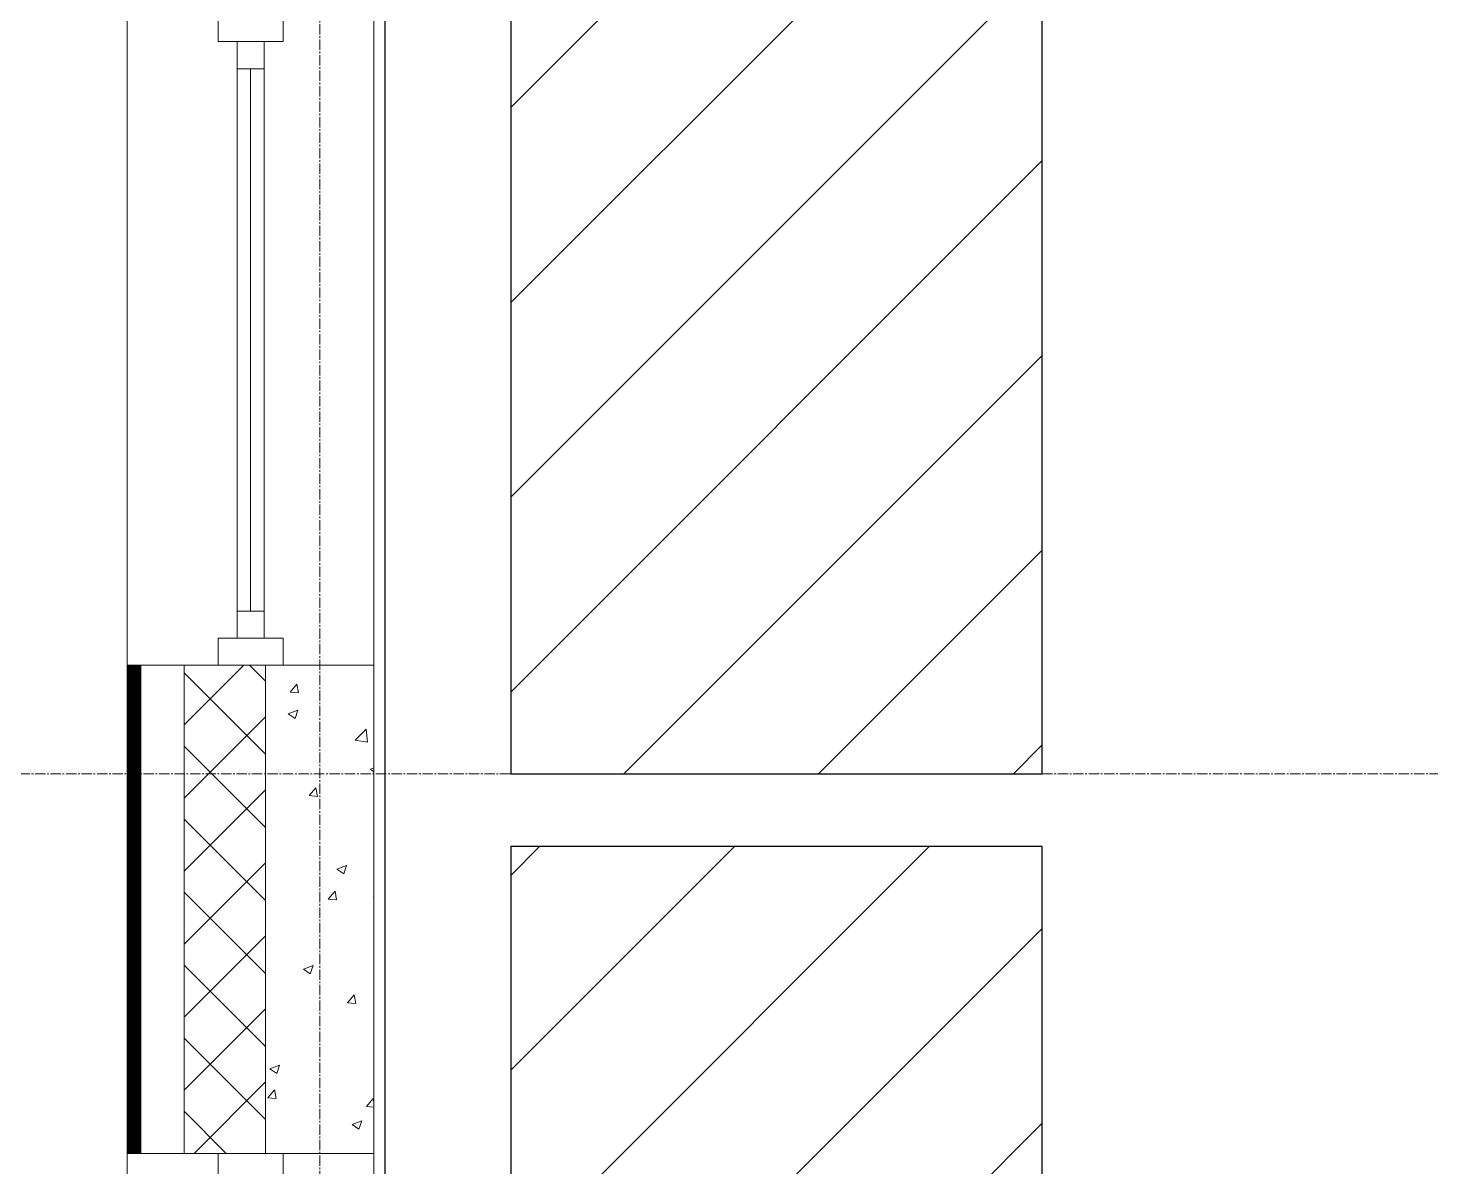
# Model space of a CAD drawing. Header units: millimetres. Extents: x -231292 to 573618, y -153144 to 564035.
# Drawn here: x 8346 to 10933, y -120170 to -118070 of the extents above; entities that cross this region are included whole.
import ezdxf

# ---------------------------------------------------------------- set-up
doc = ezdxf.new("R2010")
doc.units = ezdxf.units.MM
doc.linetypes.add('CENTER2', pattern=[28.575, 19.05, -3.175, 3.175, -3.175])
doc.layers.get('0').update_dxf_attribs({"color": 250})
for name, color, linetype, lineweight in [('10.3) строит. леса', 20, 'Continuous', 30), ('A-Wall_Материал_Газоблок_Контур', 250, 'Continuous', 0), ('АР_Окна', 250, 'Continuous', 5), ('АР_Стены ПЕНОблок', 250, 'Continuous', 20), ('АР_Тонкая', 250, 'Continuous', 5), ('АР_Утеплитель', 250, 'Continuous', 0), ('АР_Штриховка', 250, 'Continuous', 0), ('РД_Оси_100', 250, 'Continuous', 0)]:
    doc.layers.add(name, color=color, linetype=linetype, lineweight=lineweight)

# ---------------------------------------------------------------- blocks, each defined once
blk = doc.blocks.new('оси_рен')
at = {"layer": 'РД_Оси_100', "color": 251, "linetype": 'CENTER2', "true_color": 0x636466}
for p, q in [((1195652.916, 135558.25), (1195652.916, 223268.25)), ((1225207.916, 165313.25), (1189697.958, 165313.25))]:
    blk.add_line(p, q, dxfattribs=at)

msp = doc.modelspace()

# ---------------------------------------------------------------- hatches: boundary and pattern name
at = {"layer": '10.3) строит. леса'}
h = msp.add_hatch(dxfattribs=at)
h.set_pattern_fill('ANSI31', color=256, scale=80)
h.set_pattern_definition([(45, (13435.38, 26433.9), (-179.60512, 179.60512), [])])
h.paths.add_polyline_path([(9235.694, -117445.216), (9235.694, -119445.216), (10215.694, -119445.216), (10215.694, -117445.216)])
h = msp.add_hatch(dxfattribs=at)
h.set_pattern_fill('ANSI31', color=256, scale=80)
h.set_pattern_definition([(45, (13435.38, 24299.63), (-179.60512, 179.60512), [])])
h.paths.add_polyline_path([(9235.694, -119579.488), (9235.694, -121579.488), (10215.694, -121579.488), (10215.694, -119579.488)])

# ---------------------------------------------------------------- linework, layer by layer
msp.add_lwpolyline([(16573.458, -98570.283), (9003.458, -98570.283), (9003.458, -135535.288), (16573.458, -135535.288)], close=True)
for points in [[(9235.694, -117445.216), (9235.694, -119445.216), (10215.694, -119445.216), (10215.694, -117445.216)], [(9235.694, -119579.488), (9235.694, -121579.488), (10215.694, -121579.488), (10215.694, -119579.488)]]:
    msp.add_lwpolyline(points, close=True, dxfattribs=at)
at = {"layer": 'A-Wall_Материал_Газоблок_Контур', "color": 18, "linetype": 'Continuous', "lineweight": 0, "true_color": 0x000000}
for p, q in [((8528.458, -118045.283), (8528.458, -119245.283)), ((8983.458, -119245.283), (8983.458, -118045.283)), ((8528.458, -120145.283), (8528.458, -121345.283)), ((8983.458, -121345.283), (8983.458, -120145.283))]:
    msp.add_line(p, q, dxfattribs=at)
at = {"layer": 'АР_Окна', "color": 18, "linetype": 'Continuous', "lineweight": 5, "true_color": 0x000000}
for p, q in [((8528.458, -118045.283), (8528.458, -119245.283)), ((8983.458, -118045.283), (8983.458, -119245.283)), ((8730.958, -118145.283), (8780.958, -118145.283)), ((8755.958, -118145.283), (8755.958, -119145.283)), ((8730.958, -119145.283), (8780.958, -119145.283)), ((8528.458, -120145.283), (8528.458, -121345.283)), ((8983.458, -120145.283), (8983.458, -121345.283))]:
    msp.add_line(p, q, dxfattribs=at)
for points in [[(8815.958, -118095.283), (8815.958, -118045.283), (8695.958, -118045.283), (8695.958, -118095.283)], [(8730.958, -118095.283), (8780.958, -118095.283), (8780.958, -119195.283), (8730.958, -119195.283)], [(8815.958, -119195.283), (8815.958, -119245.283), (8695.958, -119245.283), (8695.958, -119195.283)], [(8815.958, -120195.283), (8815.958, -120145.283), (8695.958, -120145.283), (8695.958, -120195.283)]]:
    msp.add_lwpolyline(points, close=True, dxfattribs=at)
at = {"layer": 'АР_Стены ПЕНОблок', "color": 18, "linetype": 'Continuous', "lineweight": 20, "true_color": 0x000000}
for p, q in [((8983.458, -119245.283), (8783.458, -119245.283)), ((8783.458, -119245.283), (8783.458, -120145.283)), ((8983.458, -120145.283), (8983.458, -119245.283)), ((8783.458, -120145.283), (8983.458, -120145.283))]:
    msp.add_line(p, q, dxfattribs=at)
at = {"layer": 'АР_Тонкая', "color": 18, "linetype": 'Continuous', "lineweight": 5, "true_color": 0x000000}
for p, q in [((8553.458, -119245.283), (8528.458, -119245.283)), ((8528.458, -119245.283), (8528.458, -120145.283)), ((8633.458, -119245.283), (8553.458, -119245.283)), ((8553.458, -119245.283), (8553.458, -120145.283)), ((8553.458, -120145.283), (8553.458, -119245.283)), ((8633.458, -120145.283), (8633.458, -119245.283)), ((8528.458, -120145.283), (8553.458, -120145.283)), ((8553.458, -120145.283), (8633.458, -120145.283))]:
    msp.add_line(p, q, dxfattribs=at)
at = {"layer": 'АР_Утеплитель', "color": 18, "linetype": 'Continuous', "lineweight": 0, "true_color": 0x000000}
for p, q in [((8783.458, -119245.283), (8633.458, -119245.283)), ((8633.458, -119245.283), (8633.458, -120145.283)), ((8783.458, -120145.283), (8783.458, -119245.283)), ((8633.458, -120145.283), (8783.458, -120145.283))]:
    msp.add_line(p, q, dxfattribs=at)
at = {"layer": 'АР_Штриховка', "color": 18, "linetype": 'Continuous', "lineweight": 0, "true_color": 0x000000}
for p, q in [((8528.458, -119246.283), (8553.458, -119246.283)), ((8528.458, -119247.283), (8553.458, -119247.283)), ((8528.458, -119248.283), (8553.458, -119248.283)), ((8528.458, -119249.283), (8553.458, -119249.283)), ((8528.458, -119250.283), (8553.458, -119250.283)), ((8528.458, -119251.283), (8553.458, -119251.283)), ((8528.458, -119252.283), (8553.458, -119252.283)), ((8528.458, -119253.283), (8553.458, -119253.283)), ((8528.458, -119254.283), (8553.458, -119254.283)), ((8528.458, -119255.283), (8553.458, -119255.283)), ((8528.458, -119256.283), (8553.458, -119256.283)), ((8528.458, -119257.283), (8553.458, -119257.283)), ((8528.458, -119258.283), (8553.458, -119258.283)), ((8528.458, -119259.283), (8553.458, -119259.283)), ((8528.458, -119260.283), (8553.458, -119260.283)), ((8528.458, -119261.283), (8553.458, -119261.283)), ((8528.458, -119262.283), (8553.458, -119262.283)), ((8528.458, -119263.283), (8553.458, -119263.283)), ((8528.458, -119264.283), (8553.458, -119264.283)), ((8528.458, -119265.283), (8553.458, -119265.283)), ((8528.458, -119266.283), (8553.458, -119266.283)), ((8633.458, -119355.35), (8743.525, -119245.283)), ((8783.458, -119409.461), (8633.458, -119259.461)), ((8783.458, -119274.757), (8753.984, -119245.283)), ((8528.458, -119267.283), (8553.458, -119267.283)), ((8528.458, -119268.283), (8553.458, -119268.283)), ((8528.458, -119269.283), (8553.458, -119269.283)), ((8528.458, -119270.283), (8553.458, -119270.283)), ((8528.458, -119271.283), (8553.458, -119271.283)), ((8528.458, -119272.283), (8553.458, -119272.283)), ((8528.458, -119273.283), (8553.458, -119273.283)), ((8528.458, -119274.283), (8553.458, -119274.283)), ((8528.458, -119275.283), (8553.458, -119275.283)), ((8528.458, -119276.283), (8553.458, -119276.283)), ((8528.458, -119277.283), (8553.458, -119277.283)), ((8528.458, -119278.283), (8553.458, -119278.283)), ((8528.458, -119279.283), (8553.458, -119279.283)), ((8528.458, -119280.283), (8553.458, -119280.283)), ((8528.458, -119281.283), (8553.458, -119281.283)), ((8528.458, -119282.283), (8553.458, -119282.283)), ((8528.458, -119283.283), (8553.458, -119283.283)), ((8528.458, -119284.283), (8553.458, -119284.283)), ((8528.458, -119285.283), (8553.458, -119285.283)), ((8528.458, -119286.283), (8553.458, -119286.283)), ((8528.458, -119287.283), (8553.458, -119287.283)), ((8528.458, -119288.283), (8553.458, -119288.283)), ((8528.458, -119289.283), (8553.458, -119289.283)), ((8528.458, -119290.283), (8553.458, -119290.283)), ((8528.458, -119291.283), (8553.458, -119291.283)), ((8528.458, -119292.283), (8553.458, -119292.283)), ((8828.84, -119294.585), (8841.085, -119279.992)), ((8844.125, -119295.895), (8841.188, -119279.973)), ((8528.458, -119293.283), (8553.458, -119293.283)), ((8528.458, -119294.283), (8553.458, -119294.283)), ((8528.458, -119295.283), (8553.458, -119295.283)), ((8528.458, -119296.283), (8553.458, -119296.283)), ((8528.458, -119297.283), (8553.458, -119297.283)), ((8528.458, -119298.283), (8553.458, -119298.283)), ((8528.458, -119299.283), (8553.458, -119299.283)), ((8528.458, -119300.283), (8553.458, -119300.283)), ((8528.458, -119301.283), (8553.458, -119301.283)), ((8528.458, -119302.283), (8553.458, -119302.283)), ((8528.458, -119303.283), (8553.458, -119303.283)), ((8528.458, -119304.283), (8553.458, -119304.283)), ((8528.458, -119305.283), (8553.458, -119305.283)), ((8528.458, -119306.283), (8553.458, -119306.283)), ((8528.458, -119307.283), (8553.458, -119307.283)), ((8528.458, -119308.283), (8553.458, -119308.283)), ((8528.458, -119309.283), (8553.458, -119309.283)), ((8528.458, -119310.283), (8553.458, -119310.283)), ((8528.458, -119311.283), (8553.458, -119311.283)), ((8528.458, -119312.283), (8553.458, -119312.283)), ((8528.458, -119313.283), (8553.458, -119313.283)), ((8528.458, -119314.283), (8553.458, -119314.283)), ((8528.458, -119315.283), (8553.458, -119315.283)), ((8528.458, -119316.283), (8553.458, -119316.283)), ((8528.458, -119317.283), (8553.458, -119317.283)), ((8528.458, -119318.283), (8553.458, -119318.283)), ((8828.84, -119294.585), (8844.022, -119295.914)), ((8528.458, -119319.283), (8553.458, -119319.283)), ((8528.458, -119320.283), (8553.458, -119320.283)), ((8528.458, -119321.283), (8553.458, -119321.283)), ((8528.458, -119322.283), (8553.458, -119322.283)), ((8528.458, -119323.283), (8553.458, -119323.283)), ((8528.458, -119324.283), (8553.458, -119324.283)), ((8528.458, -119325.283), (8553.458, -119325.283)), ((8528.458, -119326.283), (8553.458, -119326.283)), ((8528.458, -119327.283), (8553.458, -119327.283)), ((8528.458, -119328.283), (8553.458, -119328.283)), ((8528.458, -119329.283), (8553.458, -119329.283)), ((8528.458, -119330.283), (8553.458, -119330.283)), ((8528.458, -119331.283), (8553.458, -119331.283)), ((8528.458, -119332.283), (8553.458, -119332.283)), ((8528.458, -119333.283), (8553.458, -119333.283)), ((8528.458, -119334.283), (8553.458, -119334.283)), ((8528.458, -119335.283), (8553.458, -119335.283)), ((8528.458, -119336.283), (8553.458, -119336.283)), ((8528.458, -119337.283), (8553.458, -119337.283)), ((8528.458, -119338.283), (8553.458, -119338.283)), ((8528.458, -119339.283), (8553.458, -119339.283)), ((8528.458, -119340.283), (8553.458, -119340.283)), ((8528.458, -119341.283), (8553.458, -119341.283)), ((8528.458, -119342.283), (8553.458, -119342.283)), ((8528.458, -119343.283), (8553.458, -119343.283)), ((8633.458, -119490.053), (8783.458, -119340.053)), ((8825.321, -119334.784), (8837.955, -119343.306)), ((8825.333, -119334.756), (8843.118, -119327.929)), ((8837.959, -119343.307), (8843.11, -119327.958)), ((8528.458, -119344.283), (8553.458, -119344.283)), ((8528.458, -119345.283), (8553.458, -119345.283)), ((8528.458, -119346.283), (8553.458, -119346.283)), ((8528.458, -119347.283), (8553.458, -119347.283)), ((8528.458, -119348.283), (8553.458, -119348.283)), ((8528.458, -119349.283), (8553.458, -119349.283)), ((8528.458, -119350.283), (8553.458, -119350.283)), ((8528.458, -119351.283), (8553.458, -119351.283)), ((8528.458, -119352.283), (8553.458, -119352.283)), ((8528.458, -119353.283), (8553.458, -119353.283)), ((8528.458, -119354.283), (8553.458, -119354.283)), ((8528.458, -119355.283), (8553.458, -119355.283)), ((8528.458, -119356.283), (8553.458, -119356.283)), ((8528.458, -119357.283), (8553.458, -119357.283)), ((8528.458, -119358.283), (8553.458, -119358.283)), ((8528.458, -119359.283), (8553.458, -119359.283)), ((8528.458, -119360.283), (8553.458, -119360.283)), ((8528.458, -119361.283), (8553.458, -119361.283)), ((8528.458, -119362.283), (8553.458, -119362.283)), ((8528.458, -119363.283), (8553.458, -119363.283)), ((8528.458, -119364.283), (8553.458, -119364.283)), ((8528.458, -119365.283), (8553.458, -119365.283)), ((8528.458, -119366.283), (8553.458, -119366.283)), ((8528.458, -119367.283), (8553.458, -119367.283)), ((8528.458, -119368.283), (8553.458, -119368.283)), ((8528.458, -119369.283), (8553.458, -119369.283)), ((8949.049, -119383.551), (8968.833, -119362.932)), ((8971.665, -119387.051), (8968.859, -119362.929)), ((8528.458, -119370.283), (8553.458, -119370.283)), ((8528.458, -119371.283), (8553.458, -119371.283)), ((8528.458, -119372.283), (8553.458, -119372.283)), ((8528.458, -119373.283), (8553.458, -119373.283)), ((8528.458, -119374.283), (8553.458, -119374.283)), ((8528.458, -119375.283), (8553.458, -119375.283)), ((8528.458, -119376.283), (8553.458, -119376.283)), ((8528.458, -119377.283), (8553.458, -119377.283)), ((8528.458, -119378.283), (8553.458, -119378.283)), ((8528.458, -119379.283), (8553.458, -119379.283)), ((8528.458, -119380.283), (8553.458, -119380.283)), ((8528.458, -119381.283), (8553.458, -119381.283)), ((8528.458, -119382.283), (8553.458, -119382.283)), ((8528.458, -119383.283), (8553.458, -119383.283)), ((8528.458, -119384.283), (8553.458, -119384.283)), ((8528.458, -119385.283), (8553.458, -119385.283)), ((8528.458, -119386.283), (8553.458, -119386.283)), ((8528.458, -119387.283), (8553.458, -119387.283)), ((8528.458, -119388.283), (8553.458, -119388.283)), ((8528.458, -119389.283), (8553.458, -119389.283)), ((8528.458, -119390.283), (8553.458, -119390.283)), ((8528.458, -119391.283), (8553.458, -119391.283)), ((8528.458, -119392.283), (8553.458, -119392.283)), ((8528.458, -119393.283), (8553.458, -119393.283)), ((8528.458, -119394.283), (8553.458, -119394.283)), ((8528.458, -119395.283), (8553.458, -119395.283)), ((8783.458, -119544.165), (8633.458, -119394.165)), ((8949.068, -119383.592), (8971.658, -119387.096)), ((8528.458, -119396.283), (8553.458, -119396.283)), ((8528.458, -119397.283), (8553.458, -119397.283)), ((8528.458, -119398.283), (8553.458, -119398.283)), ((8528.458, -119399.283), (8553.458, -119399.283)), ((8528.458, -119400.283), (8553.458, -119400.283)), ((8528.458, -119401.283), (8553.458, -119401.283)), ((8528.458, -119402.283), (8553.458, -119402.283)), ((8528.458, -119403.283), (8553.458, -119403.283)), ((8528.458, -119404.283), (8553.458, -119404.283)), ((8528.458, -119405.283), (8553.458, -119405.283)), ((8528.458, -119406.283), (8553.458, -119406.283)), ((8528.458, -119407.283), (8553.458, -119407.283)), ((8528.458, -119408.283), (8553.458, -119408.283)), ((8528.458, -119409.283), (8553.458, -119409.283)), ((8528.458, -119410.283), (8553.458, -119410.283)), ((8528.458, -119411.283), (8553.458, -119411.283)), ((8528.458, -119412.283), (8553.458, -119412.283)), ((8528.458, -119413.283), (8553.458, -119413.283)), ((8528.458, -119414.283), (8553.458, -119414.283)), ((8528.458, -119415.283), (8553.458, -119415.283)), ((8528.458, -119416.283), (8553.458, -119416.283)), ((8528.458, -119417.283), (8553.458, -119417.283)), ((8528.458, -119418.283), (8553.458, -119418.283)), ((8528.458, -119419.283), (8553.458, -119419.283)), ((8528.458, -119420.283), (8553.458, -119420.283)), ((8528.458, -119421.283), (8553.458, -119421.283)), ((8528.458, -119422.283), (8553.458, -119422.283)), ((8528.458, -119423.283), (8553.458, -119423.283)), ((8528.458, -119424.283), (8553.458, -119424.283)), ((8528.458, -119425.283), (8553.458, -119425.283)), ((8528.458, -119426.283), (8553.458, -119426.283)), ((8528.458, -119427.283), (8553.458, -119427.283)), ((8528.458, -119428.283), (8553.458, -119428.283)), ((8528.458, -119429.283), (8553.458, -119429.283)), ((8528.458, -119430.283), (8553.458, -119430.283)), ((8528.458, -119431.283), (8553.458, -119431.283)), ((8528.458, -119432.283), (8553.458, -119432.283)), ((8528.458, -119433.283), (8553.458, -119433.283)), ((8528.458, -119434.283), (8553.458, -119434.283)), ((8528.458, -119435.283), (8553.458, -119435.283)), ((8528.458, -119436.283), (8553.458, -119436.283)), ((8528.458, -119437.283), (8553.458, -119437.283)), ((8528.458, -119438.283), (8553.458, -119438.283)), ((8528.458, -119439.283), (8553.458, -119439.283)), ((8528.458, -119440.283), (8553.458, -119440.283)), ((8528.458, -119441.283), (8553.458, -119441.283)), ((8528.458, -119442.283), (8553.458, -119442.283)), ((8528.458, -119443.283), (8553.458, -119443.283)), ((8528.458, -119444.283), (8553.458, -119444.283)), ((8528.458, -119445.283), (8553.458, -119445.283)), ((8528.458, -119446.283), (8553.458, -119446.283)), ((8528.458, -119447.283), (8553.458, -119447.283)), ((8976.935, -119437.049), (8983.458, -119441.449)), ((8976.948, -119437.021), (8983.458, -119434.522)), ((8528.458, -119448.283), (8553.458, -119448.283)), ((8528.458, -119449.283), (8553.458, -119449.283)), ((8528.458, -119450.283), (8553.458, -119450.283)), ((8528.458, -119451.283), (8553.458, -119451.283)), ((8528.458, -119452.283), (8553.458, -119452.283)), ((8528.458, -119453.283), (8553.458, -119453.283)), ((8528.458, -119454.283), (8553.458, -119454.283)), ((8528.458, -119455.283), (8553.458, -119455.283)), ((8528.458, -119456.283), (8553.458, -119456.283)), ((8528.458, -119457.283), (8553.458, -119457.283)), ((8528.458, -119458.283), (8553.458, -119458.283)), ((8528.458, -119459.283), (8553.458, -119459.283)), ((8528.458, -119460.283), (8553.458, -119460.283)), ((8528.458, -119461.283), (8553.458, -119461.283)), ((8528.458, -119462.283), (8553.458, -119462.283)), ((8528.458, -119463.283), (8553.458, -119463.283)), ((8528.458, -119464.283), (8553.458, -119464.283)), ((8528.458, -119465.283), (8553.458, -119465.283)), ((8528.458, -119466.283), (8553.458, -119466.283)), ((8528.458, -119467.283), (8553.458, -119467.283)), ((8528.458, -119468.283), (8553.458, -119468.283)), ((8528.458, -119469.283), (8553.458, -119469.283)), ((8528.458, -119470.283), (8553.458, -119470.283)), ((8528.458, -119471.283), (8553.458, -119471.283)), ((8528.458, -119472.283), (8553.458, -119472.283)), ((8528.458, -119473.283), (8553.458, -119473.283)), ((8864.083, -119485.642), (8876.328, -119471.049)), ((8879.368, -119486.952), (8876.431, -119471.03)), ((8528.458, -119474.283), (8553.458, -119474.283)), ((8528.458, -119475.283), (8553.458, -119475.283)), ((8528.458, -119476.283), (8553.458, -119476.283)), ((8528.458, -119477.283), (8553.458, -119477.283)), ((8528.458, -119478.283), (8553.458, -119478.283)), ((8528.458, -119479.283), (8553.458, -119479.283)), ((8528.458, -119480.283), (8553.458, -119480.283)), ((8528.458, -119481.283), (8553.458, -119481.283)), ((8528.458, -119482.283), (8553.458, -119482.283)), ((8528.458, -119483.283), (8553.458, -119483.283)), ((8528.458, -119484.283), (8553.458, -119484.283)), ((8528.458, -119485.283), (8553.458, -119485.283)), ((8528.458, -119486.283), (8553.458, -119486.283)), ((8528.458, -119487.283), (8553.458, -119487.283)), ((8528.458, -119488.283), (8553.458, -119488.283)), ((8528.458, -119489.283), (8553.458, -119489.283)), ((8528.458, -119490.283), (8553.458, -119490.283)), ((8528.458, -119491.283), (8553.458, -119491.283)), ((8528.458, -119492.283), (8553.458, -119492.283)), ((8528.458, -119493.283), (8553.458, -119493.283)), ((8528.458, -119494.283), (8553.458, -119494.283)), ((8528.458, -119495.283), (8553.458, -119495.283)), ((8528.458, -119496.283), (8553.458, -119496.283)), ((8528.458, -119497.283), (8553.458, -119497.283)), ((8528.458, -119498.283), (8553.458, -119498.283)), ((8528.458, -119499.283), (8553.458, -119499.283)), ((8633.458, -119624.757), (8783.458, -119474.757)), ((8864.083, -119485.642), (8879.265, -119486.97)), ((8528.458, -119500.283), (8553.458, -119500.283)), ((8528.458, -119501.283), (8553.458, -119501.283)), ((8528.458, -119502.283), (8553.458, -119502.283)), ((8528.458, -119503.283), (8553.458, -119503.283)), ((8528.458, -119504.283), (8553.458, -119504.283)), ((8528.458, -119505.283), (8553.458, -119505.283)), ((8528.458, -119506.283), (8553.458, -119506.283)), ((8528.458, -119507.283), (8553.458, -119507.283)), ((8528.458, -119508.283), (8553.458, -119508.283)), ((8528.458, -119509.283), (8553.458, -119509.283)), ((8528.458, -119510.283), (8553.458, -119510.283)), ((8528.458, -119511.283), (8553.458, -119511.283)), ((8528.458, -119512.283), (8553.458, -119512.283)), ((8528.458, -119513.283), (8553.458, -119513.283)), ((8528.458, -119514.283), (8553.458, -119514.283)), ((8528.458, -119515.283), (8553.458, -119515.283)), ((8528.458, -119516.283), (8553.458, -119516.283)), ((8528.458, -119517.283), (8553.458, -119517.283)), ((8528.458, -119518.283), (8553.458, -119518.283)), ((8528.458, -119519.283), (8553.458, -119519.283)), ((8528.458, -119520.283), (8553.458, -119520.283)), ((8528.458, -119521.283), (8553.458, -119521.283)), ((8528.458, -119522.283), (8553.458, -119522.283)), ((8528.458, -119523.283), (8553.458, -119523.283)), ((8528.458, -119524.283), (8553.458, -119524.283)), ((8528.458, -119525.283), (8553.458, -119525.283)), ((8528.458, -119526.283), (8553.458, -119526.283)), ((8528.458, -119527.283), (8553.458, -119527.283)), ((8528.458, -119528.283), (8553.458, -119528.283)), ((8528.458, -119529.283), (8553.458, -119529.283)), ((8528.458, -119530.283), (8553.458, -119530.283)), ((8528.458, -119531.283), (8553.458, -119531.283)), ((8528.458, -119532.283), (8553.458, -119532.283)), ((8528.458, -119533.283), (8553.458, -119533.283)), ((8528.458, -119534.283), (8553.458, -119534.283)), ((8528.458, -119535.283), (8553.458, -119535.283)), ((8528.458, -119536.283), (8553.458, -119536.283)), ((8528.458, -119537.283), (8553.458, -119537.283)), ((8528.458, -119538.283), (8553.458, -119538.283)), ((8528.458, -119539.283), (8553.458, -119539.283)), ((8528.458, -119540.283), (8553.458, -119540.283)), ((8528.458, -119541.283), (8553.458, -119541.283)), ((8528.458, -119542.283), (8553.458, -119542.283)), ((8528.458, -119543.283), (8553.458, -119543.283)), ((8528.458, -119544.283), (8553.458, -119544.283)), ((8528.458, -119545.283), (8553.458, -119545.283)), ((8528.458, -119546.283), (8553.458, -119546.283)), ((8528.458, -119547.283), (8553.458, -119547.283)), ((8528.458, -119548.283), (8553.458, -119548.283)), ((8528.458, -119549.283), (8553.458, -119549.283)), ((8528.458, -119550.283), (8553.458, -119550.283)), ((8783.458, -119678.869), (8633.458, -119528.869)), ((8528.458, -119551.283), (8553.458, -119551.283)), ((8528.458, -119552.283), (8553.458, -119552.283)), ((8528.458, -119553.283), (8553.458, -119553.283)), ((8528.458, -119554.283), (8553.458, -119554.283)), ((8528.458, -119555.283), (8553.458, -119555.283)), ((8528.458, -119556.283), (8553.458, -119556.283)), ((8528.458, -119557.283), (8553.458, -119557.283)), ((8528.458, -119558.283), (8553.458, -119558.283)), ((8528.458, -119559.283), (8553.458, -119559.283)), ((8528.458, -119560.283), (8553.458, -119560.283)), ((8528.458, -119561.283), (8553.458, -119561.283)), ((8528.458, -119562.283), (8553.458, -119562.283)), ((8528.458, -119563.283), (8553.458, -119563.283)), ((8528.458, -119564.283), (8553.458, -119564.283)), ((8528.458, -119565.283), (8553.458, -119565.283)), ((8528.458, -119566.283), (8553.458, -119566.283)), ((8528.458, -119567.283), (8553.458, -119567.283)), ((8528.458, -119568.283), (8553.458, -119568.283)), ((8528.458, -119569.283), (8553.458, -119569.283)), ((8528.458, -119570.283), (8553.458, -119570.283)), ((8528.458, -119571.283), (8553.458, -119571.283)), ((8528.458, -119572.283), (8553.458, -119572.283)), ((8528.458, -119573.283), (8553.458, -119573.283)), ((8528.458, -119574.283), (8553.458, -119574.283)), ((8528.458, -119575.283), (8553.458, -119575.283)), ((8528.458, -119576.283), (8553.458, -119576.283)), ((8528.458, -119577.283), (8553.458, -119577.283)), ((8528.458, -119578.283), (8553.458, -119578.283)), ((8528.458, -119579.283), (8553.458, -119579.283)), ((8528.458, -119580.283), (8553.458, -119580.283)), ((8528.458, -119581.283), (8553.458, -119581.283)), ((8528.458, -119582.283), (8553.458, -119582.283)), ((8528.458, -119583.283), (8553.458, -119583.283)), ((8528.458, -119584.283), (8553.458, -119584.283)), ((8528.458, -119585.283), (8553.458, -119585.283)), ((8528.458, -119586.283), (8553.458, -119586.283)), ((8528.458, -119587.283), (8553.458, -119587.283)), ((8528.458, -119588.283), (8553.458, -119588.283)), ((8528.458, -119589.283), (8553.458, -119589.283)), ((8528.458, -119590.283), (8553.458, -119590.283)), ((8528.458, -119591.283), (8553.458, -119591.283)), ((8528.458, -119592.283), (8553.458, -119592.283)), ((8528.458, -119593.283), (8553.458, -119593.283)), ((8528.458, -119594.283), (8553.458, -119594.283)), ((8528.458, -119595.283), (8553.458, -119595.283)), ((8528.458, -119596.283), (8553.458, -119596.283)), ((8528.458, -119597.283), (8553.458, -119597.283)), ((8528.458, -119598.283), (8553.458, -119598.283)), ((8528.458, -119599.283), (8553.458, -119599.283)), ((8528.458, -119600.283), (8553.458, -119600.283)), ((8528.458, -119601.283), (8553.458, -119601.283)), ((8528.458, -119602.283), (8553.458, -119602.283)), ((8528.458, -119603.283), (8553.458, -119603.283)), ((8528.458, -119604.283), (8553.458, -119604.283)), ((8528.458, -119605.283), (8553.458, -119605.283)), ((8528.458, -119606.283), (8553.458, -119606.283)), ((8528.458, -119607.283), (8553.458, -119607.283)), ((8528.458, -119608.283), (8553.458, -119608.283)), ((8528.458, -119609.283), (8553.458, -119609.283)), ((8528.458, -119610.283), (8553.458, -119610.283)), ((8528.458, -119611.283), (8553.458, -119611.283)), ((8528.458, -119612.283), (8553.458, -119612.283)), ((8528.458, -119613.283), (8553.458, -119613.283)), ((8528.458, -119614.283), (8553.458, -119614.283)), ((8528.458, -119615.283), (8553.458, -119615.283)), ((8528.458, -119616.283), (8553.458, -119616.283)), ((8528.458, -119617.283), (8553.458, -119617.283)), ((8528.458, -119618.283), (8553.458, -119618.283)), ((8528.458, -119619.283), (8553.458, -119619.283)), ((8528.458, -119620.283), (8553.458, -119620.283)), ((8528.458, -119621.283), (8553.458, -119621.283)), ((8528.458, -119622.283), (8553.458, -119622.283)), ((8528.458, -119623.283), (8553.458, -119623.283)), ((8528.458, -119624.283), (8553.458, -119624.283)), ((8528.458, -119625.283), (8553.458, -119625.283)), ((8528.458, -119626.283), (8553.458, -119626.283)), ((8528.458, -119627.283), (8553.458, -119627.283)), ((8528.458, -119628.283), (8553.458, -119628.283)), ((8633.458, -119759.461), (8783.458, -119609.461)), ((8915.133, -119621.237), (8927.768, -119629.759)), ((8915.146, -119621.21), (8932.93, -119614.383)), ((8927.772, -119629.76), (8932.922, -119614.411)), ((8528.458, -119629.283), (8553.458, -119629.283)), ((8528.458, -119630.283), (8553.458, -119630.283)), ((8528.458, -119631.283), (8553.458, -119631.283)), ((8528.458, -119632.283), (8553.458, -119632.283)), ((8528.458, -119633.283), (8553.458, -119633.283)), ((8528.458, -119634.283), (8553.458, -119634.283)), ((8528.458, -119635.283), (8553.458, -119635.283)), ((8528.458, -119636.283), (8553.458, -119636.283)), ((8528.458, -119637.283), (8553.458, -119637.283)), ((8528.458, -119638.283), (8553.458, -119638.283)), ((8528.458, -119639.283), (8553.458, -119639.283)), ((8528.458, -119640.283), (8553.458, -119640.283)), ((8528.458, -119641.283), (8553.458, -119641.283)), ((8528.458, -119642.283), (8553.458, -119642.283)), ((8528.458, -119643.283), (8553.458, -119643.283)), ((8528.458, -119644.283), (8553.458, -119644.283)), ((8528.458, -119645.283), (8553.458, -119645.283)), ((8528.458, -119646.283), (8553.458, -119646.283)), ((8528.458, -119647.283), (8553.458, -119647.283)), ((8528.458, -119648.283), (8553.458, -119648.283)), ((8528.458, -119649.283), (8553.458, -119649.283)), ((8528.458, -119650.283), (8553.458, -119650.283)), ((8528.458, -119651.283), (8553.458, -119651.283)), ((8528.458, -119652.283), (8553.458, -119652.283)), ((8528.458, -119653.283), (8553.458, -119653.283)), ((8528.458, -119654.283), (8553.458, -119654.283)), ((8528.458, -119655.283), (8553.458, -119655.283)), ((8528.458, -119656.283), (8553.458, -119656.283)), ((8528.458, -119657.283), (8553.458, -119657.283)), ((8528.458, -119658.283), (8553.458, -119658.283)), ((8528.458, -119659.283), (8553.458, -119659.283)), ((8528.458, -119660.283), (8553.458, -119660.283)), ((8528.458, -119661.283), (8553.458, -119661.283)), ((8528.458, -119662.283), (8553.458, -119662.283)), ((8528.458, -119663.283), (8553.458, -119663.283)), ((8528.458, -119664.283), (8553.458, -119664.283)), ((8528.458, -119665.283), (8553.458, -119665.283)), ((8528.458, -119666.283), (8553.458, -119666.283)), ((8528.458, -119667.283), (8553.458, -119667.283)), ((8528.458, -119668.283), (8553.458, -119668.283)), ((8528.458, -119669.283), (8553.458, -119669.283)), ((8528.458, -119670.283), (8553.458, -119670.283)), ((8528.458, -119671.283), (8553.458, -119671.283)), ((8528.458, -119672.283), (8553.458, -119672.283)), ((8528.458, -119673.283), (8553.458, -119673.283)), ((8528.458, -119674.283), (8553.458, -119674.283)), ((8528.458, -119675.283), (8553.458, -119675.283)), ((8528.458, -119676.283), (8553.458, -119676.283)), ((8528.458, -119677.283), (8553.458, -119677.283)), ((8528.458, -119678.283), (8553.458, -119678.283)), ((8528.458, -119679.283), (8553.458, -119679.283)), ((8528.458, -119680.283), (8553.458, -119680.283)), ((8783.458, -119813.573), (8633.458, -119663.573)), ((8899.327, -119676.699), (8911.572, -119662.106)), ((8899.327, -119676.699), (8914.509, -119678.027)), ((8914.611, -119678.009), (8911.674, -119662.087)), ((8982.724, -119673.019), (8983.458, -119672.254)), ((8982.743, -119673.06), (8983.458, -119673.171)), ((8528.458, -119681.283), (8553.458, -119681.283)), ((8528.458, -119682.283), (8553.458, -119682.283)), ((8528.458, -119683.283), (8553.458, -119683.283)), ((8528.458, -119684.283), (8553.458, -119684.283)), ((8528.458, -119685.283), (8553.458, -119685.283)), ((8528.458, -119686.283), (8553.458, -119686.283)), ((8528.458, -119687.283), (8553.458, -119687.283)), ((8528.458, -119688.283), (8553.458, -119688.283)), ((8528.458, -119689.283), (8553.458, -119689.283)), ((8528.458, -119690.283), (8553.458, -119690.283)), ((8528.458, -119691.283), (8553.458, -119691.283)), ((8528.458, -119692.283), (8553.458, -119692.283)), ((8528.458, -119693.283), (8553.458, -119693.283)), ((8528.458, -119694.283), (8553.458, -119694.283)), ((8528.458, -119695.283), (8553.458, -119695.283)), ((8528.458, -119696.283), (8553.458, -119696.283)), ((8528.458, -119697.283), (8553.458, -119697.283)), ((8528.458, -119698.283), (8553.458, -119698.283)), ((8528.458, -119699.283), (8553.458, -119699.283)), ((8528.458, -119700.283), (8553.458, -119700.283)), ((8528.458, -119701.283), (8553.458, -119701.283)), ((8528.458, -119702.283), (8553.458, -119702.283)), ((8528.458, -119703.283), (8553.458, -119703.283)), ((8528.458, -119704.283), (8553.458, -119704.283)), ((8528.458, -119705.283), (8553.458, -119705.283)), ((8528.458, -119706.283), (8553.458, -119706.283)), ((8528.458, -119707.283), (8553.458, -119707.283)), ((8528.458, -119708.283), (8553.458, -119708.283)), ((8528.458, -119709.283), (8553.458, -119709.283)), ((8528.458, -119710.283), (8553.458, -119710.283)), ((8528.458, -119711.283), (8553.458, -119711.283)), ((8528.458, -119712.283), (8553.458, -119712.283)), ((8528.458, -119713.283), (8553.458, -119713.283)), ((8528.458, -119714.283), (8553.458, -119714.283)), ((8528.458, -119715.283), (8553.458, -119715.283)), ((8528.458, -119716.283), (8553.458, -119716.283)), ((8528.458, -119717.283), (8553.458, -119717.283)), ((8528.458, -119718.283), (8553.458, -119718.283)), ((8528.458, -119719.283), (8553.458, -119719.283)), ((8528.458, -119720.283), (8553.458, -119720.283)), ((8528.458, -119721.283), (8553.458, -119721.283)), ((8528.458, -119722.283), (8553.458, -119722.283)), ((8528.458, -119723.283), (8553.458, -119723.283)), ((8528.458, -119724.283), (8553.458, -119724.283)), ((8528.458, -119725.283), (8553.458, -119725.283)), ((8528.458, -119726.283), (8553.458, -119726.283)), ((8528.458, -119727.283), (8553.458, -119727.283)), ((8528.458, -119728.283), (8553.458, -119728.283)), ((8528.458, -119729.283), (8553.458, -119729.283)), ((8528.458, -119730.283), (8553.458, -119730.283)), ((8528.458, -119731.283), (8553.458, -119731.283)), ((8528.458, -119732.283), (8553.458, -119732.283)), ((8528.458, -119733.283), (8553.458, -119733.283)), ((8528.458, -119734.283), (8553.458, -119734.283)), ((8528.458, -119735.283), (8553.458, -119735.283)), ((8528.458, -119736.283), (8553.458, -119736.283)), ((8528.458, -119737.283), (8553.458, -119737.283)), ((8528.458, -119738.283), (8553.458, -119738.283)), ((8528.458, -119739.283), (8553.458, -119739.283)), ((8528.458, -119740.283), (8553.458, -119740.283)), ((8528.458, -119741.283), (8553.458, -119741.283)), ((8528.458, -119742.283), (8553.458, -119742.283)), ((8528.458, -119743.283), (8553.458, -119743.283)), ((8528.458, -119744.283), (8553.458, -119744.283)), ((8528.458, -119745.283), (8553.458, -119745.283)), ((8528.458, -119746.283), (8553.458, -119746.283)), ((8528.458, -119747.283), (8553.458, -119747.283)), ((8528.458, -119748.283), (8553.458, -119748.283)), ((8528.458, -119749.283), (8553.458, -119749.283)), ((8528.458, -119750.283), (8553.458, -119750.283)), ((8528.458, -119751.283), (8553.458, -119751.283)), ((8528.458, -119752.283), (8553.458, -119752.283)), ((8528.458, -119753.283), (8553.458, -119753.283)), ((8528.458, -119754.283), (8553.458, -119754.283)), ((8528.458, -119755.283), (8553.458, -119755.283)), ((8528.458, -119756.283), (8553.458, -119756.283)), ((8528.458, -119757.283), (8553.458, -119757.283)), ((8633.458, -119894.165), (8783.458, -119744.165)), ((8528.458, -119758.283), (8553.458, -119758.283)), ((8528.458, -119759.283), (8553.458, -119759.283)), ((8528.458, -119760.283), (8553.458, -119760.283)), ((8528.458, -119761.283), (8553.458, -119761.283)), ((8528.458, -119762.283), (8553.458, -119762.283)), ((8528.458, -119763.283), (8553.458, -119763.283)), ((8528.458, -119764.283), (8553.458, -119764.283)), ((8528.458, -119765.283), (8553.458, -119765.283)), ((8528.458, -119766.283), (8553.458, -119766.283)), ((8528.458, -119767.283), (8553.458, -119767.283)), ((8528.458, -119768.283), (8553.458, -119768.283)), ((8528.458, -119769.283), (8553.458, -119769.283)), ((8528.458, -119770.283), (8553.458, -119770.283)), ((8528.458, -119771.283), (8553.458, -119771.283)), ((8528.458, -119772.283), (8553.458, -119772.283)), ((8528.458, -119773.283), (8553.458, -119773.283)), ((8528.458, -119774.283), (8553.458, -119774.283)), ((8528.458, -119775.283), (8553.458, -119775.283)), ((8528.458, -119776.283), (8553.458, -119776.283)), ((8528.458, -119777.283), (8553.458, -119777.283)), ((8528.458, -119778.283), (8553.458, -119778.283)), ((8528.458, -119779.283), (8553.458, -119779.283)), ((8528.458, -119780.283), (8553.458, -119780.283)), ((8528.458, -119781.283), (8553.458, -119781.283)), ((8528.458, -119782.283), (8553.458, -119782.283)), ((8528.458, -119783.283), (8553.458, -119783.283)), ((8528.458, -119784.283), (8553.458, -119784.283)), ((8528.458, -119785.283), (8553.458, -119785.283)), ((8528.458, -119786.283), (8553.458, -119786.283)), ((8528.458, -119787.283), (8553.458, -119787.283)), ((8528.458, -119788.283), (8553.458, -119788.283)), ((8528.458, -119789.283), (8553.458, -119789.283)), ((8528.458, -119790.283), (8553.458, -119790.283)), ((8528.458, -119791.283), (8553.458, -119791.283)), ((8528.458, -119792.283), (8553.458, -119792.283)), ((8528.458, -119793.283), (8553.458, -119793.283)), ((8528.458, -119794.283), (8553.458, -119794.283)), ((8528.458, -119795.283), (8553.458, -119795.283)), ((8528.458, -119796.283), (8553.458, -119796.283)), ((8528.458, -119797.283), (8553.458, -119797.283)), ((8528.458, -119798.283), (8553.458, -119798.283)), ((8528.458, -119799.283), (8553.458, -119799.283)), ((8528.458, -119800.283), (8553.458, -119800.283)), ((8528.458, -119801.283), (8553.458, -119801.283)), ((8528.458, -119802.283), (8553.458, -119802.283)), ((8528.458, -119803.283), (8553.458, -119803.283)), ((8528.458, -119804.283), (8553.458, -119804.283)), ((8528.458, -119805.283), (8553.458, -119805.283)), ((8528.458, -119806.283), (8553.458, -119806.283)), ((8528.458, -119807.283), (8553.458, -119807.283)), ((8528.458, -119808.283), (8553.458, -119808.283)), ((8528.458, -119809.283), (8553.458, -119809.283)), ((8783.458, -119948.277), (8633.458, -119798.277)), ((8853.331, -119805.425), (8865.966, -119813.947)), ((8853.344, -119805.398), (8871.128, -119798.571)), ((8865.97, -119813.948), (8871.12, -119798.599)), ((8528.458, -119810.283), (8553.458, -119810.283)), ((8528.458, -119811.283), (8553.458, -119811.283)), ((8528.458, -119812.283), (8553.458, -119812.283)), ((8528.458, -119813.283), (8553.458, -119813.283)), ((8528.458, -119814.283), (8553.458, -119814.283)), ((8528.458, -119815.283), (8553.458, -119815.283)), ((8528.458, -119816.283), (8553.458, -119816.283)), ((8528.458, -119817.283), (8553.458, -119817.283)), ((8528.458, -119818.283), (8553.458, -119818.283)), ((8528.458, -119819.283), (8553.458, -119819.283)), ((8528.458, -119820.283), (8553.458, -119820.283)), ((8528.458, -119821.283), (8553.458, -119821.283)), ((8528.458, -119822.283), (8553.458, -119822.283)), ((8528.458, -119823.283), (8553.458, -119823.283)), ((8528.458, -119824.283), (8553.458, -119824.283)), ((8528.458, -119825.283), (8553.458, -119825.283)), ((8528.458, -119826.283), (8553.458, -119826.283)), ((8528.458, -119827.283), (8553.458, -119827.283)), ((8528.458, -119828.283), (8553.458, -119828.283)), ((8528.458, -119829.283), (8553.458, -119829.283)), ((8528.458, -119830.283), (8553.458, -119830.283)), ((8528.458, -119831.283), (8553.458, -119831.283)), ((8528.458, -119832.283), (8553.458, -119832.283)), ((8528.458, -119833.283), (8553.458, -119833.283)), ((8528.458, -119834.283), (8553.458, -119834.283)), ((8528.458, -119835.283), (8553.458, -119835.283)), ((8528.458, -119836.283), (8553.458, -119836.283)), ((8528.458, -119837.283), (8553.458, -119837.283)), ((8528.458, -119838.283), (8553.458, -119838.283)), ((8528.458, -119839.283), (8553.458, -119839.283)), ((8528.458, -119840.283), (8553.458, -119840.283)), ((8528.458, -119841.283), (8553.458, -119841.283)), ((8528.458, -119842.283), (8553.458, -119842.283)), ((8528.458, -119843.283), (8553.458, -119843.283)), ((8528.458, -119844.283), (8553.458, -119844.283)), ((8528.458, -119845.283), (8553.458, -119845.283)), ((8528.458, -119846.283), (8553.458, -119846.283)), ((8528.458, -119847.283), (8553.458, -119847.283)), ((8528.458, -119848.283), (8553.458, -119848.283)), ((8528.458, -119849.283), (8553.458, -119849.283)), ((8528.458, -119850.283), (8553.458, -119850.283)), ((8528.458, -119851.283), (8553.458, -119851.283)), ((8528.458, -119852.283), (8553.458, -119852.283)), ((8528.458, -119853.283), (8553.458, -119853.283)), ((8528.458, -119854.283), (8553.458, -119854.283)), ((8528.458, -119855.283), (8553.458, -119855.283)), ((8528.458, -119856.283), (8553.458, -119856.283)), ((8528.458, -119857.283), (8553.458, -119857.283)), ((8528.458, -119858.283), (8553.458, -119858.283)), ((8528.458, -119859.283), (8553.458, -119859.283)), ((8528.458, -119860.283), (8553.458, -119860.283)), ((8528.458, -119861.283), (8553.458, -119861.283)), ((8934.57, -119867.756), (8946.815, -119853.162)), ((8949.853, -119869.066), (8946.916, -119853.144)), ((8528.458, -119862.283), (8553.458, -119862.283)), ((8528.458, -119863.283), (8553.458, -119863.283)), ((8528.458, -119864.283), (8553.458, -119864.283)), ((8528.458, -119865.283), (8553.458, -119865.283)), ((8528.458, -119866.283), (8553.458, -119866.283)), ((8528.458, -119867.283), (8553.458, -119867.283)), ((8528.458, -119868.283), (8553.458, -119868.283)), ((8528.458, -119869.283), (8553.458, -119869.283)), ((8528.458, -119870.283), (8553.458, -119870.283)), ((8528.458, -119871.283), (8553.458, -119871.283)), ((8528.458, -119872.283), (8553.458, -119872.283)), ((8528.458, -119873.283), (8553.458, -119873.283)), ((8528.458, -119874.283), (8553.458, -119874.283)), ((8528.458, -119875.283), (8553.458, -119875.283)), ((8528.458, -119876.283), (8553.458, -119876.283)), ((8528.458, -119877.283), (8553.458, -119877.283)), ((8528.458, -119878.283), (8553.458, -119878.283)), ((8528.458, -119879.283), (8553.458, -119879.283)), ((8528.458, -119880.283), (8553.458, -119880.283)), ((8528.458, -119881.283), (8553.458, -119881.283)), ((8528.458, -119882.283), (8553.458, -119882.283)), ((8528.458, -119883.283), (8553.458, -119883.283)), ((8528.458, -119884.283), (8553.458, -119884.283)), ((8528.458, -119885.283), (8553.458, -119885.283)), ((8528.458, -119886.283), (8553.458, -119886.283)), ((8528.458, -119887.283), (8553.458, -119887.283)), ((8633.458, -120028.869), (8783.458, -119878.869)), ((8934.57, -119867.756), (8949.752, -119869.084)), ((8528.458, -119888.283), (8553.458, -119888.283)), ((8528.458, -119889.283), (8553.458, -119889.283)), ((8528.458, -119890.283), (8553.458, -119890.283)), ((8528.458, -119891.283), (8553.458, -119891.283)), ((8528.458, -119892.283), (8553.458, -119892.283)), ((8528.458, -119893.283), (8553.458, -119893.283)), ((8528.458, -119894.283), (8553.458, -119894.283)), ((8528.458, -119895.283), (8553.458, -119895.283)), ((8528.458, -119896.283), (8553.458, -119896.283)), ((8528.458, -119897.283), (8553.458, -119897.283)), ((8528.458, -119898.283), (8553.458, -119898.283)), ((8528.458, -119899.283), (8553.458, -119899.283)), ((8528.458, -119900.283), (8553.458, -119900.283)), ((8528.458, -119901.283), (8553.458, -119901.283)), ((8528.458, -119902.283), (8553.458, -119902.283)), ((8528.458, -119903.283), (8553.458, -119903.283)), ((8528.458, -119904.283), (8553.458, -119904.283)), ((8528.458, -119905.283), (8553.458, -119905.283)), ((8528.458, -119906.283), (8553.458, -119906.283)), ((8528.458, -119907.283), (8553.458, -119907.283)), ((8528.458, -119908.283), (8553.458, -119908.283)), ((8528.458, -119909.283), (8553.458, -119909.283)), ((8528.458, -119910.283), (8553.458, -119910.283)), ((8528.458, -119911.283), (8553.458, -119911.283)), ((8528.458, -119912.283), (8553.458, -119912.283)), ((8528.458, -119913.283), (8553.458, -119913.283)), ((8528.458, -119914.283), (8553.458, -119914.283)), ((8528.458, -119915.283), (8553.458, -119915.283)), ((8528.458, -119916.283), (8553.458, -119916.283)), ((8528.458, -119917.283), (8553.458, -119917.283)), ((8528.458, -119918.283), (8553.458, -119918.283)), ((8528.458, -119919.283), (8553.458, -119919.283)), ((8528.458, -119920.283), (8553.458, -119920.283)), ((8528.458, -119921.283), (8553.458, -119921.283)), ((8528.458, -119922.283), (8553.458, -119922.283)), ((8528.458, -119923.283), (8553.458, -119923.283)), ((8528.458, -119924.283), (8553.458, -119924.283)), ((8528.458, -119925.283), (8553.458, -119925.283)), ((8528.458, -119926.283), (8553.458, -119926.283)), ((8528.458, -119927.283), (8553.458, -119927.283)), ((8528.458, -119928.283), (8553.458, -119928.283)), ((8528.458, -119929.283), (8553.458, -119929.283)), ((8528.458, -119930.283), (8553.458, -119930.283)), ((8528.458, -119931.283), (8553.458, -119931.283)), ((8528.458, -119932.283), (8553.458, -119932.283)), ((8528.458, -119933.283), (8553.458, -119933.283)), ((8528.458, -119934.283), (8553.458, -119934.283)), ((8528.458, -119935.283), (8553.458, -119935.283)), ((8528.458, -119936.283), (8553.458, -119936.283)), ((8528.458, -119937.283), (8553.458, -119937.283)), ((8528.458, -119938.283), (8553.458, -119938.283)), ((8528.458, -119939.283), (8553.458, -119939.283)), ((8783.458, -120082.98), (8633.458, -119932.98)), ((8528.458, -119940.283), (8553.458, -119940.283)), ((8528.458, -119941.283), (8553.458, -119941.283)), ((8528.458, -119942.283), (8553.458, -119942.283)), ((8528.458, -119943.283), (8553.458, -119943.283)), ((8528.458, -119944.283), (8553.458, -119944.283)), ((8528.458, -119945.283), (8553.458, -119945.283)), ((8528.458, -119946.283), (8553.458, -119946.283)), ((8528.458, -119947.283), (8553.458, -119947.283)), ((8528.458, -119948.283), (8553.458, -119948.283)), ((8528.458, -119949.283), (8553.458, -119949.283)), ((8528.458, -119950.283), (8553.458, -119950.283)), ((8528.458, -119951.283), (8553.458, -119951.283)), ((8528.458, -119952.283), (8553.458, -119952.283)), ((8528.458, -119953.283), (8553.458, -119953.283)), ((8528.458, -119954.283), (8553.458, -119954.283)), ((8528.458, -119955.283), (8553.458, -119955.283)), ((8528.458, -119956.283), (8553.458, -119956.283)), ((8528.458, -119957.283), (8553.458, -119957.283)), ((8528.458, -119958.283), (8553.458, -119958.283)), ((8528.458, -119959.283), (8553.458, -119959.283)), ((8528.458, -119960.283), (8553.458, -119960.283)), ((8528.458, -119961.283), (8553.458, -119961.283)), ((8528.458, -119962.283), (8553.458, -119962.283)), ((8528.458, -119963.283), (8553.458, -119963.283)), ((8528.458, -119964.283), (8553.458, -119964.283)), ((8528.458, -119965.283), (8553.458, -119965.283)), ((8528.458, -119966.283), (8553.458, -119966.283)), ((8528.458, -119967.283), (8553.458, -119967.283)), ((8528.458, -119968.283), (8553.458, -119968.283)), ((8528.458, -119969.283), (8553.458, -119969.283)), ((8528.458, -119970.283), (8553.458, -119970.283)), ((8528.458, -119971.283), (8553.458, -119971.283)), ((8528.458, -119972.283), (8553.458, -119972.283)), ((8528.458, -119973.283), (8553.458, -119973.283)), ((8528.458, -119974.283), (8553.458, -119974.283)), ((8528.458, -119975.283), (8553.458, -119975.283)), ((8528.458, -119976.283), (8553.458, -119976.283)), ((8528.458, -119977.283), (8553.458, -119977.283)), ((8528.458, -119978.283), (8553.458, -119978.283)), ((8528.458, -119979.283), (8553.458, -119979.283)), ((8528.458, -119980.283), (8553.458, -119980.283)), ((8528.458, -119981.283), (8553.458, -119981.283)), ((8528.458, -119982.283), (8553.458, -119982.283)), ((8528.458, -119983.283), (8553.458, -119983.283)), ((8528.458, -119984.283), (8553.458, -119984.283)), ((8528.458, -119985.283), (8553.458, -119985.283)), ((8528.458, -119986.283), (8553.458, -119986.283)), ((8528.458, -119987.283), (8553.458, -119987.283)), ((8528.458, -119988.283), (8553.458, -119988.283)), ((8528.458, -119989.283), (8553.458, -119989.283)), ((8528.458, -119990.283), (8553.458, -119990.283)), ((8791.529, -119989.613), (8804.164, -119998.135)), ((8791.542, -119989.586), (8809.326, -119982.759)), ((8804.168, -119998.136), (8809.318, -119982.787)), ((8528.458, -119991.283), (8553.458, -119991.283)), ((8528.458, -119992.283), (8553.458, -119992.283)), ((8528.458, -119993.283), (8553.458, -119993.283)), ((8528.458, -119994.283), (8553.458, -119994.283)), ((8528.458, -119995.283), (8553.458, -119995.283)), ((8528.458, -119996.283), (8553.458, -119996.283)), ((8528.458, -119997.283), (8553.458, -119997.283)), ((8528.458, -119998.283), (8553.458, -119998.283)), ((8528.458, -119999.283), (8553.458, -119999.283)), ((8528.458, -120000.283), (8553.458, -120000.283)), ((8528.458, -120001.283), (8553.458, -120001.283)), ((8528.458, -120002.283), (8553.458, -120002.283)), ((8528.458, -120003.283), (8553.458, -120003.283)), ((8528.458, -120004.283), (8553.458, -120004.283)), ((8528.458, -120005.283), (8553.458, -120005.283)), ((8528.458, -120006.283), (8553.458, -120006.283)), ((8528.458, -120007.283), (8553.458, -120007.283)), ((8528.458, -120008.283), (8553.458, -120008.283)), ((8528.458, -120009.283), (8553.458, -120009.283)), ((8528.458, -120010.283), (8553.458, -120010.283)), ((8528.458, -120011.283), (8553.458, -120011.283)), ((8528.458, -120012.283), (8553.458, -120012.283)), ((8528.458, -120013.283), (8553.458, -120013.283)), ((8528.458, -120014.283), (8553.458, -120014.283)), ((8528.458, -120015.283), (8553.458, -120015.283)), ((8528.458, -120016.283), (8553.458, -120016.283)), ((8651.748, -120145.283), (8783.458, -120013.573)), ((8528.458, -120017.283), (8553.458, -120017.283)), ((8528.458, -120018.283), (8553.458, -120018.283)), ((8528.458, -120019.283), (8553.458, -120019.283)), ((8528.458, -120020.283), (8553.458, -120020.283)), ((8528.458, -120021.283), (8553.458, -120021.283)), ((8528.458, -120022.283), (8553.458, -120022.283)), ((8528.458, -120023.283), (8553.458, -120023.283)), ((8528.458, -120024.283), (8553.458, -120024.283)), ((8528.458, -120025.283), (8553.458, -120025.283)), ((8528.458, -120026.283), (8553.458, -120026.283)), ((8528.458, -120027.283), (8553.458, -120027.283)), ((8528.458, -120028.283), (8553.458, -120028.283)), ((8528.458, -120029.283), (8553.458, -120029.283)), ((8528.458, -120030.283), (8553.458, -120030.283)), ((8528.458, -120031.283), (8553.458, -120031.283)), ((8528.458, -120032.283), (8553.458, -120032.283)), ((8528.458, -120033.283), (8553.458, -120033.283)), ((8528.458, -120034.283), (8553.458, -120034.283)), ((8528.458, -120035.283), (8553.458, -120035.283)), ((8528.458, -120036.283), (8553.458, -120036.283)), ((8528.458, -120037.283), (8553.458, -120037.283)), ((8528.458, -120038.283), (8553.458, -120038.283)), ((8528.458, -120039.283), (8553.458, -120039.283)), ((8528.458, -120040.283), (8553.458, -120040.283)), ((8528.458, -120041.283), (8553.458, -120041.283)), ((8528.458, -120042.283), (8553.458, -120042.283)), ((8787.629, -120042.873), (8799.874, -120028.28)), ((8802.912, -120044.183), (8799.975, -120028.262)), ((8528.458, -120043.283), (8553.458, -120043.283)), ((8528.458, -120044.283), (8553.458, -120044.283)), ((8528.458, -120045.283), (8553.458, -120045.283)), ((8528.458, -120046.283), (8553.458, -120046.283)), ((8528.458, -120047.283), (8553.458, -120047.283)), ((8528.458, -120048.283), (8553.458, -120048.283)), ((8528.458, -120049.283), (8553.458, -120049.283)), ((8528.458, -120050.283), (8553.458, -120050.283)), ((8528.458, -120051.283), (8553.458, -120051.283)), ((8528.458, -120052.283), (8553.458, -120052.283)), ((8528.458, -120053.283), (8553.458, -120053.283)), ((8528.458, -120054.283), (8553.458, -120054.283)), ((8528.458, -120055.283), (8553.458, -120055.283)), ((8528.458, -120056.283), (8553.458, -120056.283)), ((8528.458, -120057.283), (8553.458, -120057.283)), ((8528.458, -120058.283), (8553.458, -120058.283)), ((8528.458, -120059.283), (8553.458, -120059.283)), ((8528.458, -120060.283), (8553.458, -120060.283)), ((8528.458, -120061.283), (8553.458, -120061.283)), ((8528.458, -120062.283), (8553.458, -120062.283)), ((8528.458, -120063.283), (8553.458, -120063.283)), ((8528.458, -120064.283), (8553.458, -120064.283)), ((8528.458, -120065.283), (8553.458, -120065.283)), ((8528.458, -120066.283), (8553.458, -120066.283)), ((8528.458, -120067.283), (8553.458, -120067.283)), ((8528.458, -120068.283), (8553.458, -120068.283)), ((8711.057, -120145.283), (8633.458, -120067.684)), ((8787.629, -120042.874), (8802.811, -120044.202)), ((8969.814, -120058.812), (8982.059, -120044.219)), ((8969.814, -120058.813), (8983.458, -120060.006)), ((8983.458, -120051.241), (8982.159, -120044.201)), ((8528.458, -120069.283), (8553.458, -120069.283)), ((8528.458, -120070.283), (8553.458, -120070.283)), ((8528.458, -120071.283), (8553.458, -120071.283)), ((8528.458, -120072.283), (8553.458, -120072.283)), ((8528.458, -120073.283), (8553.458, -120073.283)), ((8528.458, -120074.283), (8553.458, -120074.283)), ((8528.458, -120075.283), (8553.458, -120075.283)), ((8528.458, -120076.283), (8553.458, -120076.283)), ((8528.458, -120077.283), (8553.458, -120077.283)), ((8528.458, -120078.283), (8553.458, -120078.283)), ((8528.458, -120079.283), (8553.458, -120079.283)), ((8528.458, -120080.283), (8553.458, -120080.283)), ((8528.458, -120081.283), (8553.458, -120081.283)), ((8528.458, -120082.283), (8553.458, -120082.283)), ((8528.458, -120083.283), (8553.458, -120083.283)), ((8528.458, -120084.283), (8553.458, -120084.283)), ((8528.458, -120085.283), (8553.458, -120085.283)), ((8528.458, -120086.283), (8553.458, -120086.283)), ((8528.458, -120087.283), (8553.458, -120087.283)), ((8528.458, -120088.283), (8553.458, -120088.283)), ((8528.458, -120089.283), (8553.458, -120089.283)), ((8528.458, -120090.283), (8553.458, -120090.283)), ((8528.458, -120091.283), (8553.458, -120091.283)), ((8528.458, -120092.283), (8553.458, -120092.283)), ((8528.458, -120093.283), (8553.458, -120093.283)), ((8528.458, -120094.283), (8553.458, -120094.283)), ((8943.144, -120091.878), (8955.778, -120100.4)), ((8943.156, -120091.851), (8960.941, -120085.024)), ((8955.782, -120100.402), (8960.932, -120085.053)), ((8528.458, -120095.283), (8553.458, -120095.283)), ((8528.458, -120096.283), (8553.458, -120096.283)), ((8528.458, -120097.283), (8553.458, -120097.283)), ((8528.458, -120098.283), (8553.458, -120098.283)), ((8528.458, -120099.283), (8553.458, -120099.283)), ((8528.458, -120100.283), (8553.458, -120100.283)), ((8528.458, -120101.283), (8553.458, -120101.283)), ((8528.458, -120102.283), (8553.458, -120102.283)), ((8528.458, -120103.283), (8553.458, -120103.283)), ((8528.458, -120104.283), (8553.458, -120104.283)), ((8528.458, -120105.283), (8553.458, -120105.283)), ((8528.458, -120106.283), (8553.458, -120106.283)), ((8528.458, -120107.283), (8553.458, -120107.283)), ((8528.458, -120108.283), (8553.458, -120108.283)), ((8528.458, -120109.283), (8553.458, -120109.283)), ((8528.458, -120110.283), (8553.458, -120110.283)), ((8528.458, -120111.283), (8553.458, -120111.283)), ((8528.458, -120112.283), (8553.458, -120112.283)), ((8528.458, -120113.283), (8553.458, -120113.283)), ((8528.458, -120114.283), (8553.458, -120114.283)), ((8528.458, -120115.283), (8553.458, -120115.283)), ((8528.458, -120116.283), (8553.458, -120116.283)), ((8528.458, -120117.283), (8553.458, -120117.283)), ((8528.458, -120118.283), (8553.458, -120118.283)), ((8528.458, -120119.283), (8553.458, -120119.283)), ((8528.458, -120120.283), (8553.458, -120120.283)), ((8528.458, -120121.283), (8553.458, -120121.283)), ((8528.458, -120122.283), (8553.458, -120122.283)), ((8528.458, -120123.283), (8553.458, -120123.283)), ((8528.458, -120124.283), (8553.458, -120124.283)), ((8528.458, -120125.283), (8553.458, -120125.283)), ((8528.458, -120126.283), (8553.458, -120126.283)), ((8528.458, -120127.283), (8553.458, -120127.283)), ((8528.458, -120128.283), (8553.458, -120128.283)), ((8528.458, -120129.283), (8553.458, -120129.283)), ((8528.458, -120130.283), (8553.458, -120130.283)), ((8528.458, -120131.283), (8553.458, -120131.283)), ((8528.458, -120132.283), (8553.458, -120132.283)), ((8528.458, -120133.283), (8553.458, -120133.283)), ((8528.458, -120134.283), (8553.458, -120134.283)), ((8528.458, -120135.283), (8553.458, -120135.283)), ((8528.458, -120136.283), (8553.458, -120136.283)), ((8528.458, -120137.283), (8553.458, -120137.283)), ((8528.458, -120138.283), (8553.458, -120138.283)), ((8528.458, -120139.283), (8553.458, -120139.283)), ((8528.458, -120140.283), (8553.458, -120140.283)), ((8528.458, -120141.283), (8553.458, -120141.283)), ((8528.458, -120142.283), (8553.458, -120142.283)), ((8528.458, -120143.283), (8553.458, -120143.283)), ((8528.458, -120144.283), (8553.458, -120144.283))]:
    msp.add_line(p, q, dxfattribs=at)

# ---------------------------------------------------------------- block references
at = {"rotation": 359.999868838025}
msp.add_blockref('оси_рен', (-1186769.82, -284755.728), dxfattribs=at)

doc.saveas('drawing.dxf')
